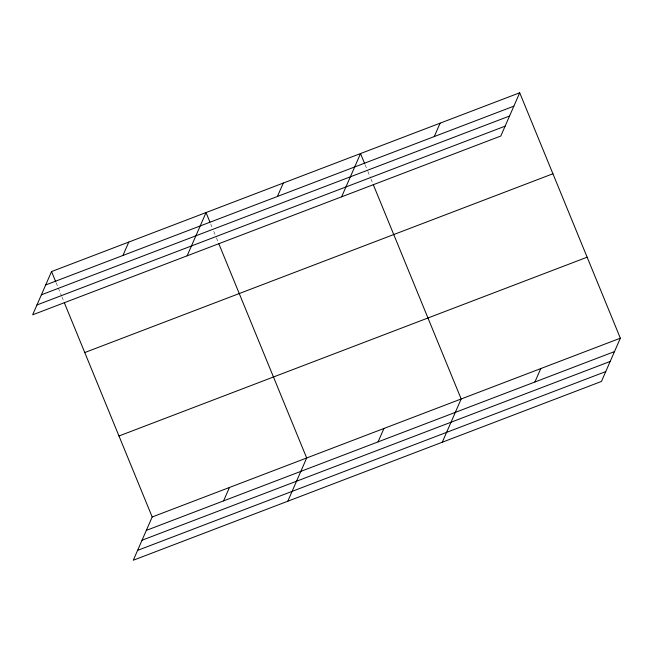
<?xml version="1.0" encoding="UTF-8"?>
<svg xmlns="http://www.w3.org/2000/svg" width="653" height="653" viewBox="0 0 653 653"><rect width="100%" height="100%" fill="white"/><g stroke="black" fill="none" stroke-linecap="round" stroke-linejoin="round"><path stroke-width="0.49" stroke-dasharray="3.27 2.45" d="M365.166 164.858L367.484 170.515M367.868 171.453L370.569 178.049M370.961 178.987L372.887 183.697M210.674 223.865L212.217 227.628M213.76 231.391L216.078 237.047M216.461 237.986L218.396 242.696M56.182 282.863L61.586 296.046M61.97 296.984L63.521 300.755"/><path stroke-width="0.98" d="M519.706 92.775L51.546 271.558L32.65 314.811L500.81 136.02L519.706 92.775L620.35 338.189L601.454 381.442L133.294 560.225L152.19 516.98L620.35 338.189M122.935 255.462L128.788 242.059M187.142 255.813L206.038 212.56L209.899 221.979M277.427 196.463L283.288 183.06M341.633 196.806L360.529 153.561L364.782 163.919M223.579 500.875L229.44 487.481M434.261 136.567L440.122 123.164M287.785 501.226L306.681 457.982L218.779 243.634M378.071 441.877L383.931 428.482M442.277 442.228L461.173 398.975L373.279 184.636M534.905 381.989L540.766 368.586M45.694 284.961L513.854 106.17M41.384 294.813L509.544 116.022M36.952 304.959L505.112 126.168M84.759 352.547L552.92 173.763M118.977 435.992L587.137 257.2M146.337 530.383L614.497 351.592M142.036 540.227L610.196 361.444M137.595 550.381L605.755 371.59M51.546 271.558L55.791 281.916M64.288 302.641L152.19 516.98"/></g></svg>
